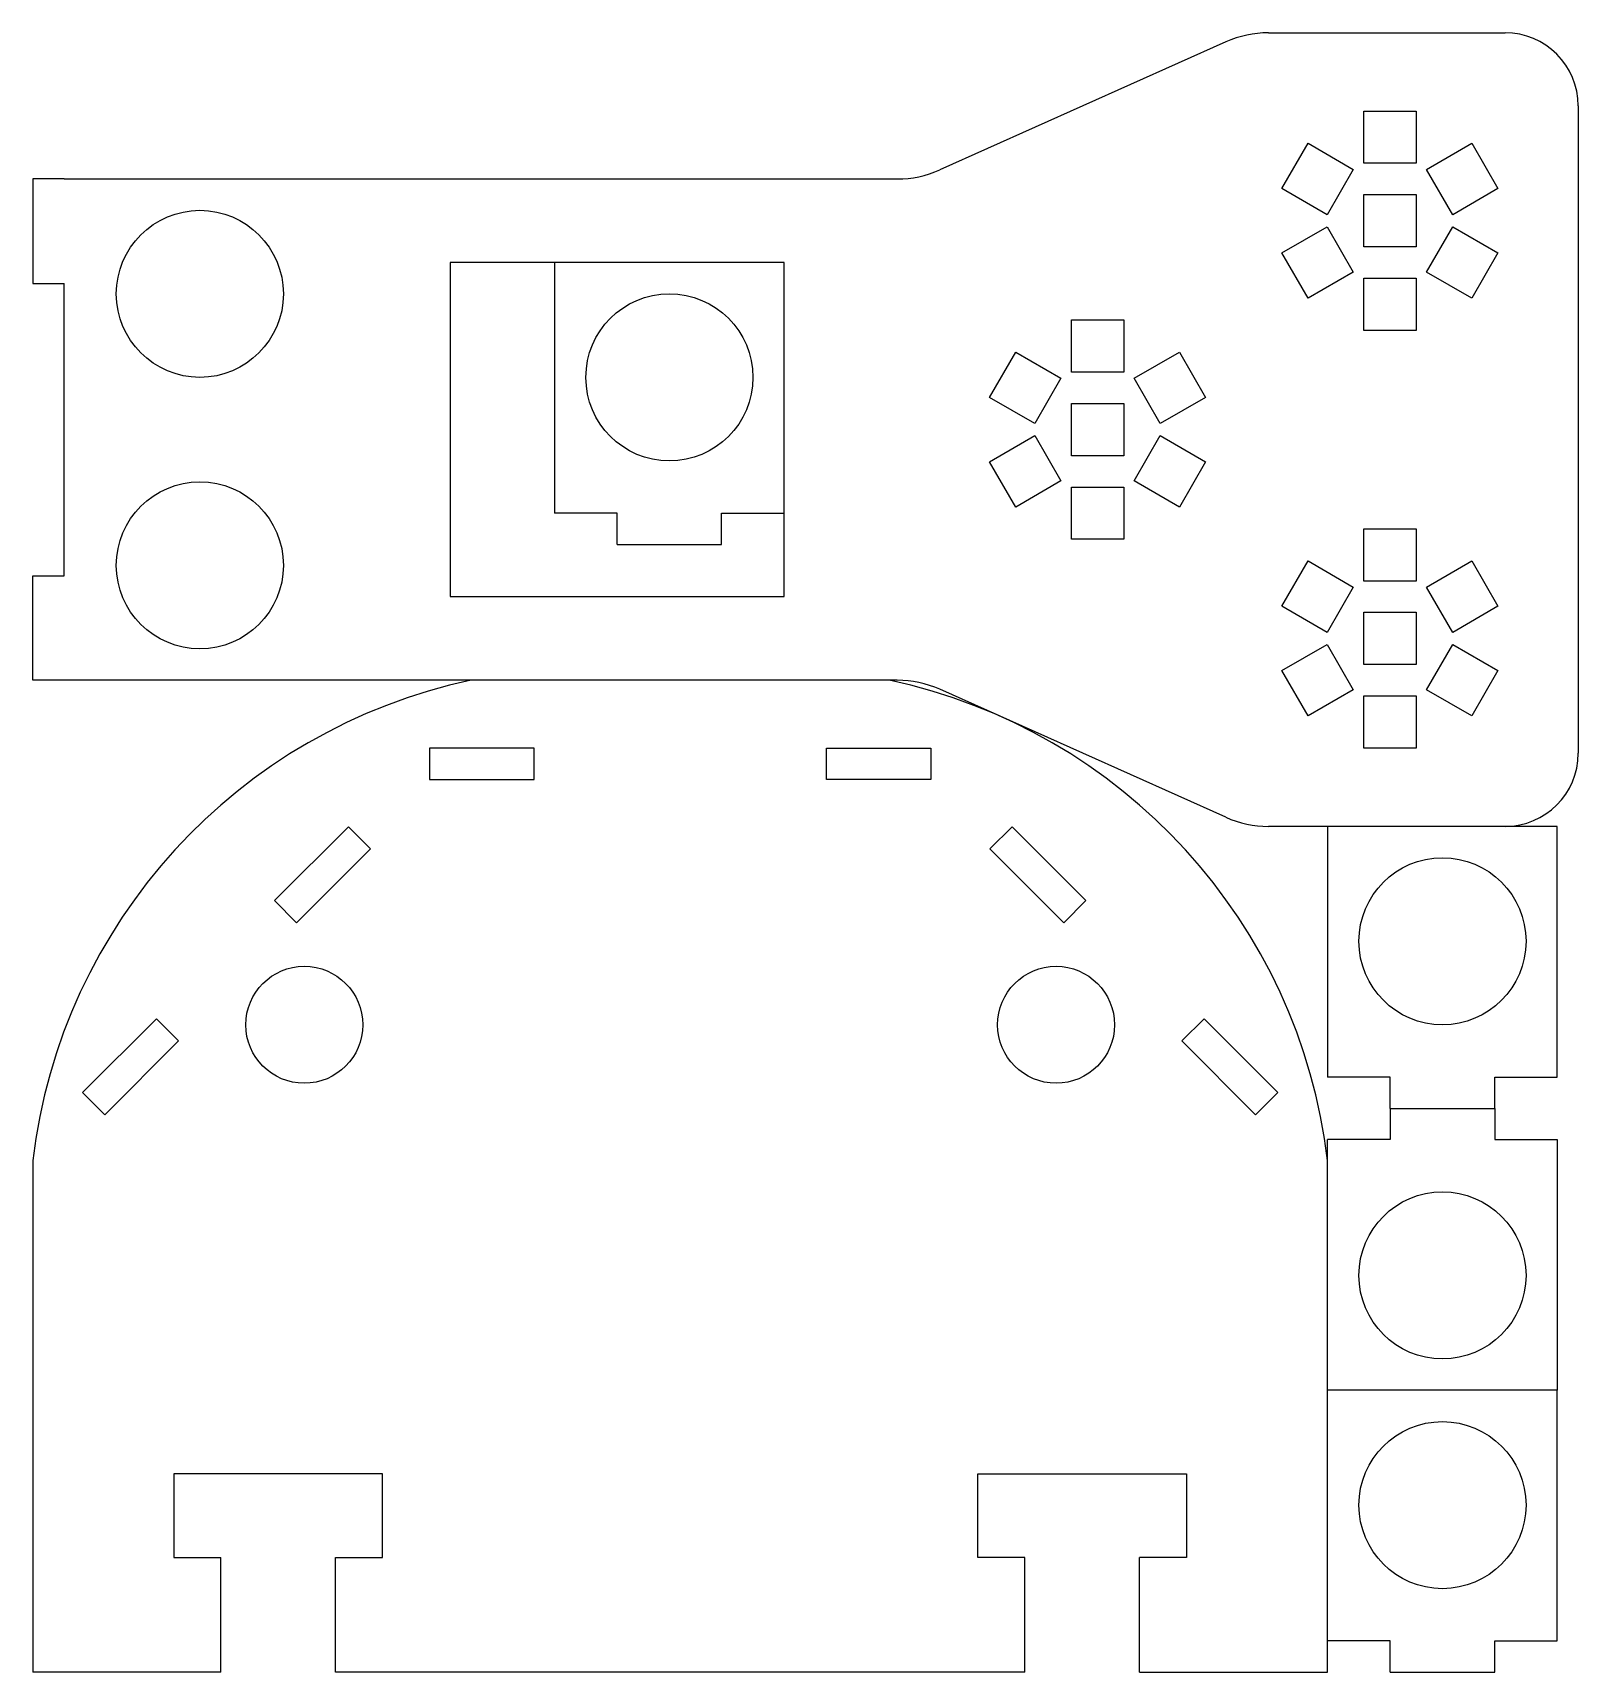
# Model space of a CAD drawing. Header units: millimetres. Extents: x 1 to 149, y 1 to 158.
import ezdxf

# ---------------------------------------------------------------- set-up
doc = ezdxf.new("R2010")
doc.units = ezdxf.units.MM
doc.layers.add('Corte exterior', color=1, linetype='Continuous', true_color=0xff0000)

msp = doc.modelspace()

# ---------------------------------------------------------------- linework, layer by layer
at = {"layer": 'Corte exterior'}
for p, q in [((115.26, 157.13), (87.87, 144.87)), ((119.34, 158), (142, 158)), ((149, 151), (149, 89)), ((128.47, 150.5), (133.47, 150.5)), ((128.47, 145.5), (128.47, 150.5)), ((133.47, 150.5), (133.47, 145.5)), ((120.63, 143.08), (123.13, 147.42)), ((123.13, 147.42), (127.46, 144.92)), ((134.48, 144.92), (138.81, 147.42)), ((138.81, 147.42), (141.31, 143.08)), ((127.46, 144.92), (124.96, 140.58)), ((133.47, 145.5), (128.47, 145.5)), ((136.98, 140.58), (134.48, 144.92)), ((4, 144), (1, 144)), ((1, 144), (1, 134)), ((4, 144), (83.78, 144)), ((124.96, 140.58), (120.63, 143.08)), ((141.31, 143.08), (136.98, 140.58)), ((128.47, 142.5), (133.47, 142.5)), ((128.47, 137.5), (128.47, 142.5)), ((133.47, 142.5), (133.47, 137.5)), ((120.63, 136.92), (124.96, 139.42)), ((124.96, 139.42), (127.46, 135.08)), ((134.48, 135.08), (136.98, 139.42)), ((136.98, 139.42), (141.31, 136.92)), ((123.13, 132.58), (120.63, 136.92)), ((133.47, 137.5), (128.47, 137.5)), ((141.31, 136.92), (138.81, 132.58)), ((50.97, 136), (50.97, 112)), ((127.46, 135.08), (123.13, 132.58)), ((138.81, 132.58), (134.48, 135.08)), ((1, 134), (4, 134)), ((4, 106), (4, 134)), ((128.47, 134.5), (133.47, 134.5)), ((128.47, 129.5), (128.47, 134.5)), ((133.47, 134.5), (133.47, 129.5)), ((100.47, 130.5), (105.47, 130.5)), ((100.47, 125.5), (100.47, 130.5)), ((105.47, 130.5), (105.47, 125.5)), ((133.47, 129.5), (128.47, 129.5)), ((92.63, 123.08), (95.13, 127.42)), ((95.13, 127.42), (99.46, 124.92)), ((106.48, 124.92), (110.81, 127.42)), ((110.81, 127.42), (113.31, 123.08)), ((99.46, 124.92), (96.96, 120.58)), ((105.47, 125.5), (100.47, 125.5)), ((108.98, 120.58), (106.48, 124.92)), ((96.96, 120.58), (92.63, 123.08)), ((100.47, 122.5), (105.47, 122.5)), ((100.47, 117.5), (100.47, 122.5)), ((105.47, 122.5), (105.47, 117.5)), ((113.31, 123.08), (108.98, 120.58)), ((92.63, 116.92), (96.96, 119.42)), ((96.96, 119.42), (99.46, 115.08)), ((106.48, 115.08), (108.98, 119.42)), ((108.98, 119.42), (113.31, 116.92)), ((95.13, 112.58), (92.63, 116.92)), ((105.47, 117.5), (100.47, 117.5)), ((113.31, 116.92), (110.81, 112.58)), ((99.46, 115.08), (95.13, 112.58)), ((110.81, 112.58), (106.48, 115.08)), ((100.47, 114.5), (105.47, 114.5)), ((100.47, 109.5), (100.47, 114.5)), ((105.47, 114.5), (105.47, 109.5)), ((56.97, 112), (50.97, 112)), ((56.97, 109), (56.97, 112)), ((66.97, 112), (72.97, 112)), ((66.97, 109), (66.97, 112)), ((128.47, 110.5), (133.47, 110.5)), ((128.47, 105.5), (128.47, 110.5)), ((133.47, 110.5), (133.47, 105.5)), ((56.97, 109), (66.97, 109)), ((105.47, 109.5), (100.47, 109.5)), ((120.63, 103.08), (123.13, 107.42)), ((123.13, 107.42), (127.46, 104.92)), ((134.48, 104.92), (138.81, 107.42)), ((138.81, 107.42), (141.31, 103.08)), ((1, 96), (1, 106)), ((1, 106), (4, 106)), ((133.47, 105.5), (128.47, 105.5)), ((127.46, 104.92), (124.96, 100.58)), ((136.98, 100.58), (134.48, 104.92)), ((124.96, 100.58), (120.63, 103.08)), ((128.47, 102.5), (133.47, 102.5)), ((128.47, 97.5), (128.47, 102.5)), ((133.47, 102.5), (133.47, 97.5)), ((141.31, 103.08), (136.98, 100.58)), ((120.63, 96.92), (124.96, 99.42)), ((124.96, 99.42), (127.46, 95.08)), ((134.48, 95.08), (136.98, 99.42)), ((136.98, 99.42), (141.31, 96.92)), ((133.47, 97.5), (128.47, 97.5)), ((83.78, 96), (1, 96)), ((123.13, 92.58), (120.63, 96.92)), ((141.31, 96.92), (138.81, 92.58)), ((115.26, 82.87), (87.87, 95.13)), ((127.46, 95.08), (123.13, 92.58)), ((128.47, 94.5), (133.47, 94.5)), ((128.47, 89.5), (128.47, 94.5)), ((133.47, 94.5), (133.47, 89.5)), ((138.81, 92.58), (134.48, 95.08)), ((49, 89.5), (39, 89.5)), ((39, 89.5), (39, 86.5)), ((49, 86.5), (49, 89.5)), ((77, 86.5), (77, 89.5)), ((77, 89.5), (87, 89.5)), ((87, 89.5), (87, 86.5)), ((133.47, 89.5), (128.47, 89.5)), ((39, 86.5), (49, 86.5)), ((87, 86.5), (77, 86.5)), ((24.15, 74.89), (31.22, 81.96)), ((31.22, 81.96), (33.35, 79.84)), ((94.78, 81.96), (92.66, 79.84)), ((101.85, 74.89), (94.78, 81.96)), ((142, 82), (119.34, 82)), ((125, 82), (125, 58)), ((147, 82), (142, 82)), ((147, 58), (147, 82)), ((33.35, 79.84), (26.27, 72.77)), ((92.66, 79.84), (99.73, 72.77)), ((26.27, 72.77), (24.15, 74.89)), ((99.73, 72.77), (101.85, 74.89)), ((12.84, 63.58), (5.77, 56.51)), ((14.96, 61.46), (12.84, 63.58)), ((111.04, 61.46), (113.17, 63.58)), ((113.17, 63.58), (120.24, 56.51)), ((7.89, 54.39), (14.96, 61.46)), ((118.11, 54.39), (111.04, 61.46)), ((131, 58), (125, 58)), ((131, 55), (131, 58)), ((141, 58), (147, 58)), ((141, 55), (141, 58)), ((5.77, 56.51), (7.89, 54.39)), ((120.24, 56.51), (118.11, 54.39)), ((131, 55), (141, 55)), ((131, 55), (131, 52)), ((141, 55), (141, 52)), ((125, 50), (125, 52)), ((131, 52), (125, 52)), ((141, 52), (147, 52)), ((147, 52), (147, 28)), ((1, 50), (1, 1)), ((125, 1), (125, 50)), ((147, 28), (125, 28)), ((147, 4), (147, 28)), ((14.5, 20), (14.5, 12)), ((19, 20), (14.5, 20)), ((34.5, 20), (19, 20)), ((34.5, 12), (34.5, 20)), ((91.5, 12), (91.5, 20)), ((91.5, 20), (96, 20)), ((96, 20), (111.5, 20)), ((111.5, 20), (111.5, 12)), ((14.5, 12), (19, 12)), ((19, 1), (19, 12)), ((30, 1), (30, 12)), ((30, 12), (34.5, 12)), ((96, 12), (91.5, 12)), ((96, 1), (96, 12)), ((111.5, 12), (107, 12)), ((107, 1), (107, 12)), ((131, 4), (125, 4)), ((131, 1), (131, 4)), ((141, 4), (147, 4)), ((141, 1), (141, 4)), ((19, 1), (1, 1)), ((96, 1), (30, 1)), ((107, 1), (125, 1)), ((131, 1), (141, 1))]:
    msp.add_line(p, q, dxfattribs=at)
msp.add_lwpolyline([(40.97, 136), (40.97, 104), (72.97, 104), (72.97, 136)], close=True, dxfattribs=at)
for centre, radius in [((17, 133), 8), ((61.97, 125), 8), ((17, 107), 8), ((136, 71), 8), ((27, 63), 5.6), ((99, 63), 5.6), ((136, 39), 8), ((136, 17), 8)]:
    msp.add_circle(centre, radius, dxfattribs=at)
for centre, radius, start, end in [((119.34, 148), 10, 90, 114.1079), ((142, 151), 7, 0, 90), ((83.78, 154), 10, 270, 294.1079), ((54.11, 43.68), 53.49, 101.9902, 173.2149), ((71.89, 43.68), 53.49, 6.7851, 78.0098), ((83.78, 86), 10, 65.8921, 90), ((142, 89), 7, 270, 0), ((119.34, 92), 10, 245.8921, 270)]:
    msp.add_arc(centre, radius, start, end, dxfattribs=at)

doc.saveas('drawing.dxf')
